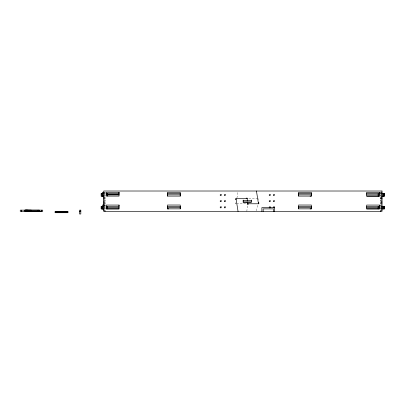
<?xml version="1.0" encoding="UTF-8"?>
<svg xmlns="http://www.w3.org/2000/svg" width="405" height="405" viewBox="0 0 405 405"><rect width="100%" height="100%" fill="white"/><g stroke="black" fill="none" stroke-linecap="round" stroke-linejoin="round"><path stroke-width="0.3" stroke-dasharray="2.02 1.52" d="M246.837 211.435L247.445 204.879M236.935 198.08L237.973 191.6M256.537 210.843L257.575 204.363M257.889 198.668L248.275 198.668L248.275 198.161M235.675 203.776L236.024 203.776L235.675 203.776L235.675 202.753M236.621 203.776L246.235 203.776L246.235 204.287M258.835 198.668L258.835 199.69"/><path stroke-width="0.61" d="M55.151 212.711L55.151 211.43L67.918 211.43L67.918 212.711L55.151 212.711L67.918 212.711M107.548 208.879L107.548 206.337M107.548 196.091L107.548 193.549M119.035 205.062L119.035 208.894L106.267 208.894L106.267 205.062L119.035 205.062L119.035 206.332L106.267 206.342M119.035 192.274L119.035 196.101L106.267 196.091L106.267 192.274L119.035 192.274L119.035 193.544L106.267 193.549M167.473 196.091L167.473 193.539L180.24 193.539L180.24 196.091L167.473 196.091L167.473 192.264L180.24 192.264L180.24 196.091M180.24 208.858L180.24 205.026L167.473 205.026L167.473 208.858L180.24 208.858L180.24 206.302L167.473 206.302L167.473 208.858L168.748 208.858M298.586 208.858L298.586 205.026L311.354 205.026L311.354 208.858L298.586 208.858L298.586 206.302L311.354 206.302L311.354 208.858L310.078 208.858M298.586 196.091L298.586 192.264L311.354 192.264L311.354 196.091L298.586 196.091L298.586 193.539L311.354 193.539L311.354 196.091L310.078 196.091M379.45 205.067L379.45 208.889L366.687 208.899L366.682 205.067L379.45 205.067L379.45 206.337L366.682 206.342M379.45 192.279L379.45 196.101L366.687 196.106L366.682 192.279L379.45 192.279L379.45 193.549L366.682 193.555M102.622 206.332L101.164 206.332L101.164 208.889L103.715 208.884L102.44 208.889L102.44 205.052L104.991 205.052L104.991 206.327L101.164 206.327M106.267 208.894L119.035 208.874M102.44 208.884L103.715 208.884M24.852 210.16L31.236 210.149L31.236 211.43L28.679 211.435L24.852 211.425L24.852 210.149L42.722 210.154L42.722 211.43L29.955 211.425L29.955 210.149M366.682 196.106L379.45 196.106M366.682 208.899L379.45 208.899M382.001 192.274L380.725 192.274L380.725 193.549M101.164 196.081L103.715 196.081L101.164 196.091L101.164 193.539L102.622 193.539M101.164 193.539L104.991 193.539L104.991 192.274L102.44 192.264L102.44 196.081L104.991 196.091L104.991 194.815L103.715 194.815M380.725 193.539L384.558 193.539L384.558 196.091L381.748 196.111M382.001 193.555L384.558 193.549L384.558 196.106L380.725 196.091L380.725 194.83L384.558 194.83M167.473 194.815L180.24 194.815M298.586 194.815L311.354 194.815M366.687 194.83L379.45 194.825M103.715 197.367L104.991 197.382L104.991 198.647L103.715 198.647M382.001 197.382L380.725 197.382L380.725 198.683L382.001 198.683M380.725 198.647L382.001 198.647M247.252 198.668L235.675 198.668L235.675 199.69L236.186 199.69M103.715 199.948L104.991 199.959L104.991 201.224L103.715 201.224M382.001 199.959L380.725 199.959L380.725 201.234L382.001 201.234M243.172 200.556L251.338 200.556M243.172 201.887L251.338 201.887M103.715 202.5L104.991 202.51L104.991 203.776L103.715 203.776M382.001 202.51L380.725 202.51L380.725 203.791L382.001 203.776M258.324 202.753L258.835 202.753L258.835 203.776L247.252 203.776M103.715 205.067L104.991 205.067M382.001 205.067L380.725 205.067L380.725 206.342L384.75 206.327M381.748 206.272L384.558 206.272L384.558 208.823L382.001 208.823M382.001 206.347L384.558 206.342L384.558 208.899L381.748 208.899M101.164 207.608L102.44 207.608M106.267 207.618L119.035 207.608M167.473 207.583L180.24 207.583M298.586 207.583L311.354 207.583M103.715 207.608L104.991 207.618L104.991 208.884L101.164 208.879M366.687 207.623L379.45 207.613M384.558 207.623L380.725 207.618L380.725 208.894L382.001 208.894M103.715 210.16L104.991 210.17L104.991 211.435M382.001 210.17L380.725 210.17L380.725 211.435M79.542 211.435L80.818 211.435M55.151 211.43L67.918 211.435M256.446 191.013L258.486 203.776M236.024 198.668L238.064 211.435M102.44 194.805L101.164 194.82M383.277 206.272L383.282 208.899M383.282 193.555L383.282 196.111M378.174 193.549L378.174 196.101M378.174 206.337L378.174 208.894M274.651 211.435L274.651 207.608L261.883 207.608L261.883 211.435M273.375 211.435L273.375 208.884L263.159 208.884L263.159 211.435M251.338 200.05L251.338 202.399L243.172 202.399L243.172 200.05M248.275 203.776L248.275 204.287L247.252 204.287L247.252 201.887M247.252 200.556L247.252 198.156L246.235 198.156L246.235 198.668M41.447 210.149L41.447 211.43L20.25 211.435L20.25 210.149L39.396 210.149L39.396 211.425L26.634 211.435L26.634 210.16M38.121 210.149L38.121 211.43M28.679 210.149L28.679 211.435M26.128 210.149L26.128 211.435M21.526 210.149L21.526 211.435M382.001 191.013L103.715 191.013L103.715 211.435L382.001 211.435L382.001 191.013M221.165 194.638L220.244 194.638L220.244 195.554L221.165 195.554L221.165 194.638M225.251 194.638L224.329 194.638L224.329 195.554L225.251 195.554L225.251 194.638M270.181 194.638L269.259 194.638L269.259 195.554L270.181 195.554L270.181 194.638M274.261 194.638L273.345 194.638L273.345 195.554L274.261 195.554L274.261 194.638M119.035 194.805L106.267 194.815L119.035 194.805M221.165 200.764L220.244 200.764L220.244 201.68L221.165 201.68L221.165 200.764M225.251 200.764L224.329 200.764L224.329 201.68L225.251 201.68L225.251 200.764M270.181 200.764L269.259 200.764L269.259 201.68L270.181 201.68L270.181 200.764M274.261 200.764L273.345 200.764L273.345 201.68L274.261 201.68L274.261 200.764M221.165 206.889L220.244 206.889L220.244 207.811L221.165 207.811L221.165 206.889M225.251 206.889L224.329 206.889L224.329 207.811L225.251 207.811L225.251 206.889M270.181 206.889L269.259 206.889L269.259 207.811L270.181 207.811L270.181 206.889M274.261 206.889L273.345 206.889L273.345 207.811L274.261 207.811L274.261 206.889M80.818 210.16L79.542 210.16L79.542 213.987L80.818 213.987L80.818 210.16M27.91 210.16L25.358 210.149L25.358 211.43L27.91 211.435L27.91 210.16"/></g></svg>
